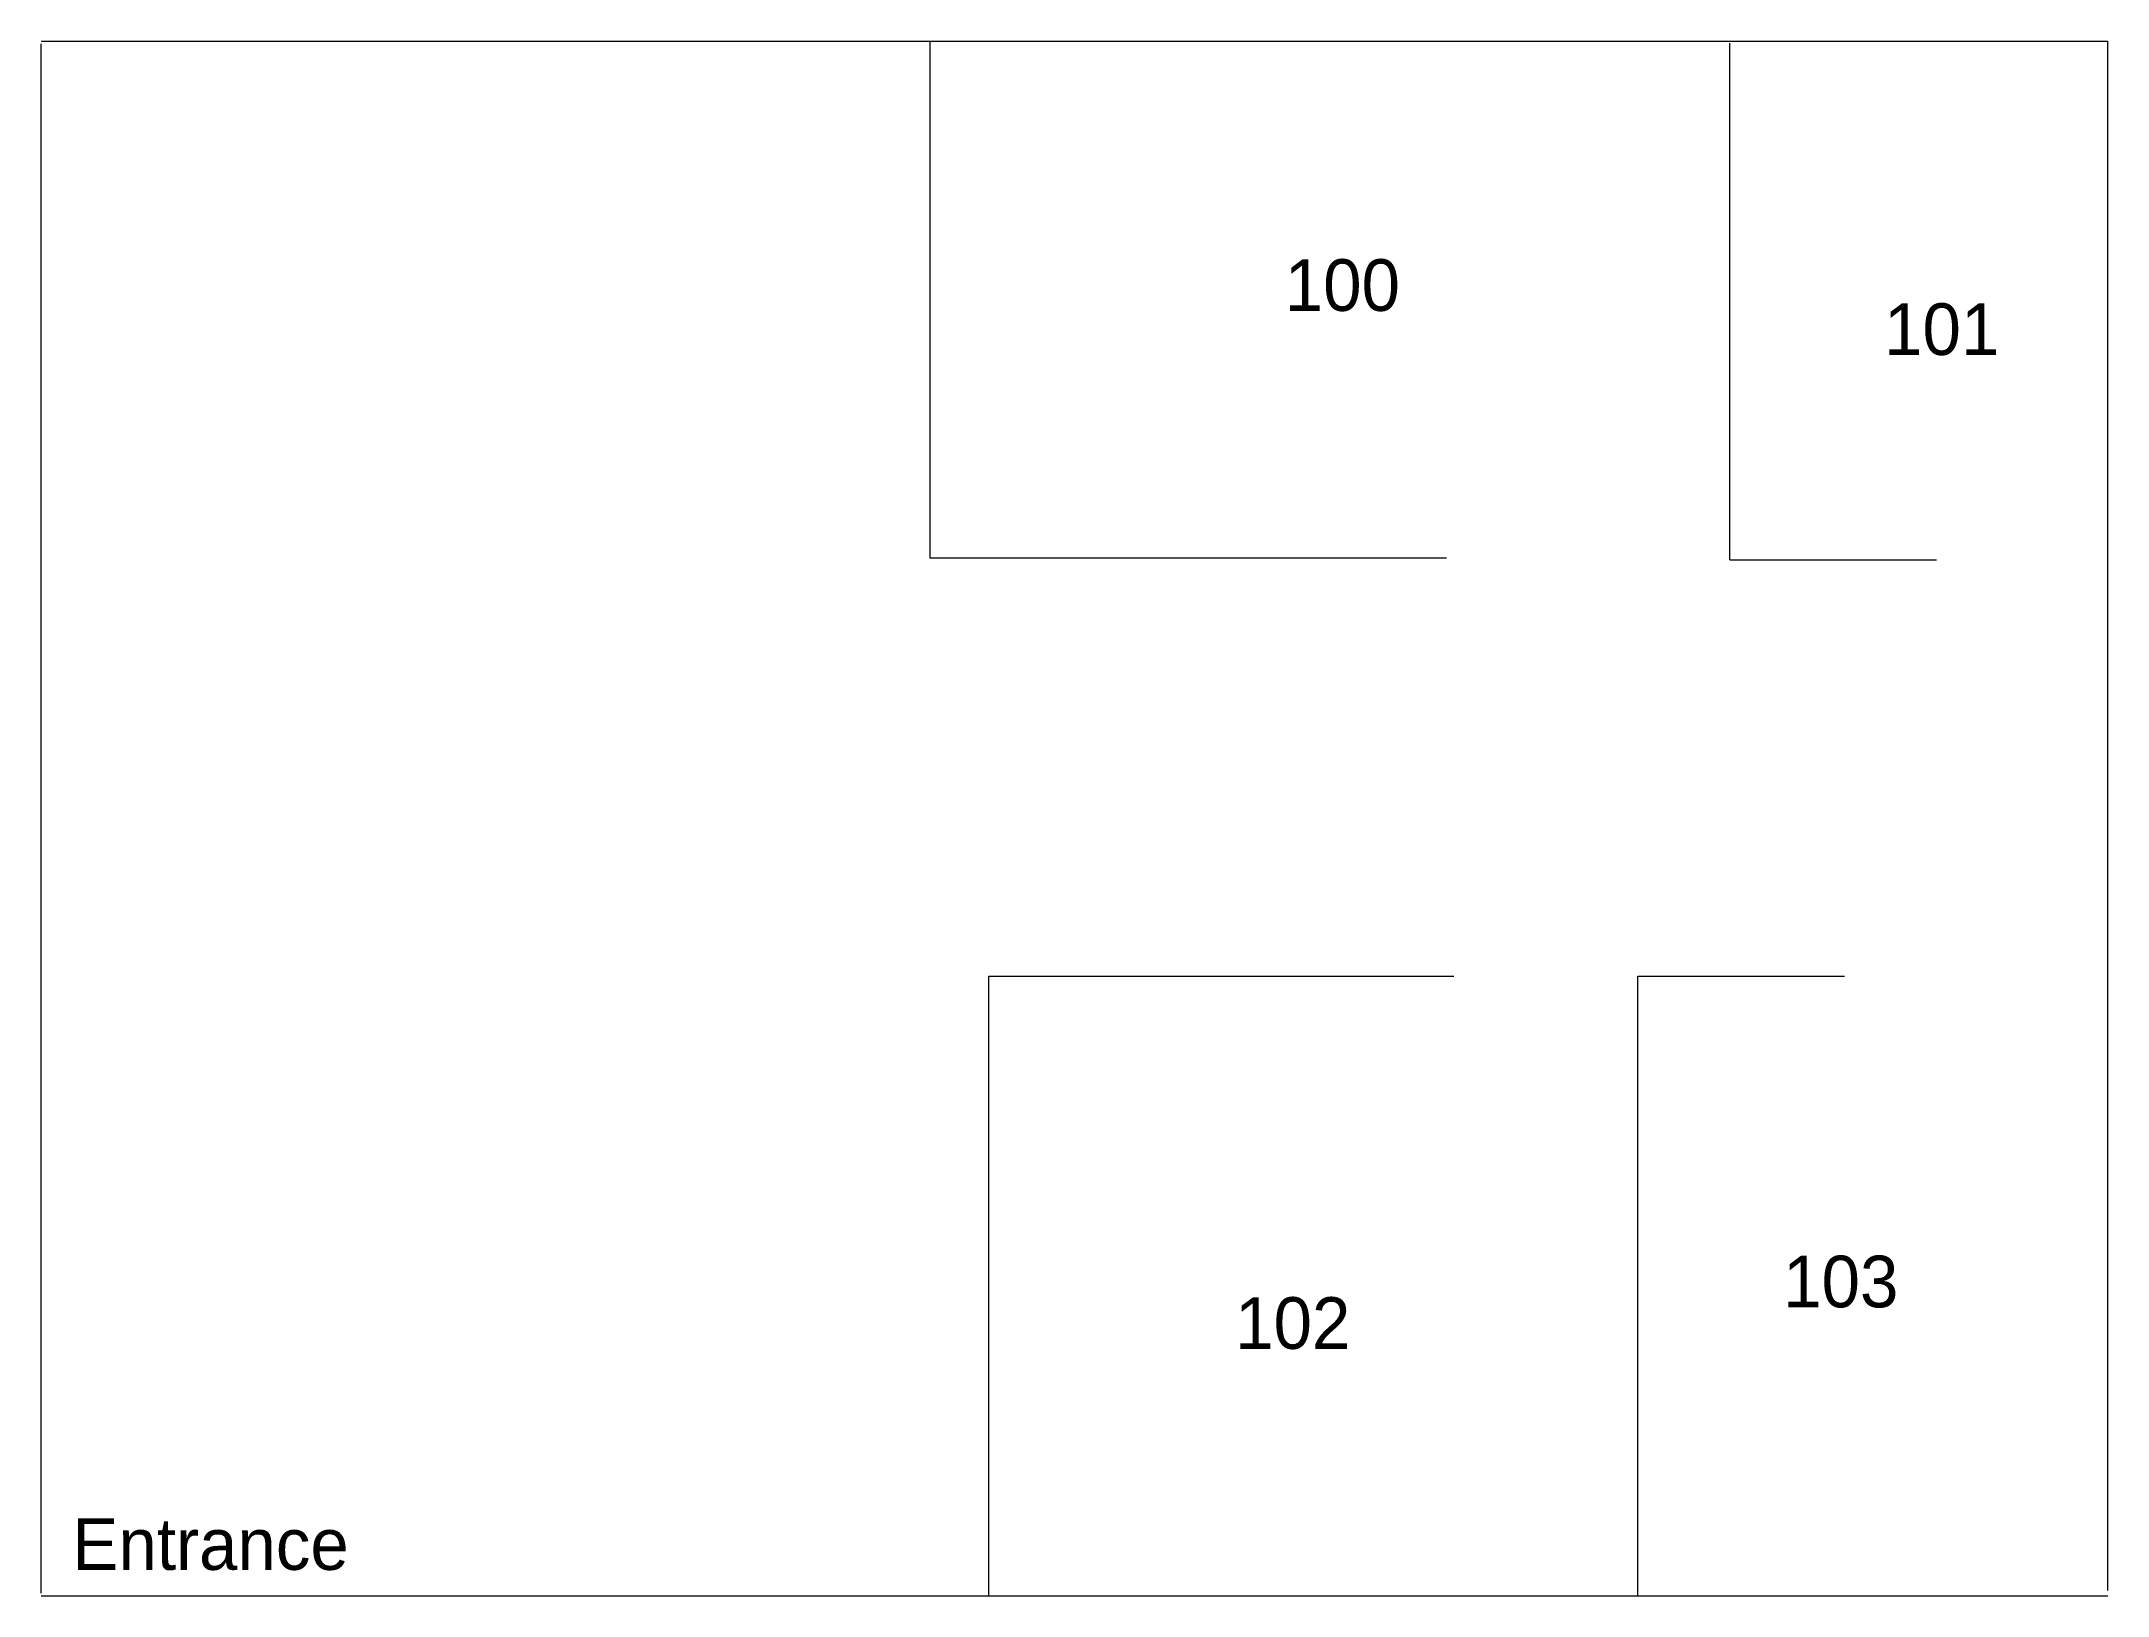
# Model space of a CAD drawing. Header units: feet. Extents: x 56 to 256, y 7 to 158.
import ezdxf

# ---------------------------------------------------------------- set-up
doc = ezdxf.new("R2010")
doc.units = ezdxf.units.FT
doc.header["$MEASUREMENT"] = 0
for name, color, linetype, lineweight in [('Entrance', 7, 'CONTINUOUS', 0), ('Rooms', 7, 'CONTINUOUS', 0), ('Walls', 7, 'CONTINUOUS', 0)]:
    doc.layers.add(name, color=color, linetype=linetype, lineweight=lineweight)
doc.styles.add('romanp', font='romanp')

msp = doc.modelspace()

# ---------------------------------------------------------------- linework, layer by layer
at = {"layer": 'Rooms'}
for p, q in [((218.92, 107.56), (238.92, 107.56)), ((147.22, 7.25), (147.22, 67.25)), ((147.22, 67.25), (192.22, 67.25)), ((210.03, 7.25), (210.03, 67.25)), ((210.03, 67.25), (230.03, 67.25))]:
    msp.add_line(p, q, dxfattribs=at)
at = {"layer": 'Walls'}
for p, q in [((55.5, 157.75), (255.5, 157.75)), ((55.5, 7.5), (55.5, 157.5)), ((255.5, 7.75), (255.5, 157.75)), ((55.5, 7.25), (255.5, 7.25))]:
    msp.add_line(p, q, dxfattribs=at)
at = {"layer": 'Walls', "linetype": 'CONTINUOUS', "lineweight": 0}
for p, q in [((141.5, 157.75), (141.5, 107.75)), ((218.92, 107.56), (218.92, 157.56)), ((141.5, 107.75), (191.5, 107.75))]:
    msp.add_line(p, q, dxfattribs=at)

# ---------------------------------------------------------------- texts
at = {"layer": 'Entrance', "insert": (58.5, 14.75), "char_height": 5, "width": 43.3929, "attachment_point": 1, "style": 'romanp'}
msp.add_mtext('Entrance', dxfattribs=at)
at = {"layer": 'Rooms', "char_height": 5, "attachment_point": 1, "style": 'romanp'}
for s, insert, width in [('100', (175.85, 136.65), 12.1429), ('101', (233.86, 132.38), 10.9524), ('103', (224.09, 40.17), 12.1429), ('102', (171.05, 36.15), 12.1429)]:
    msp.add_mtext(s, dxfattribs=dict(at, insert=insert, width=width))

doc.saveas('drawing.dxf')
